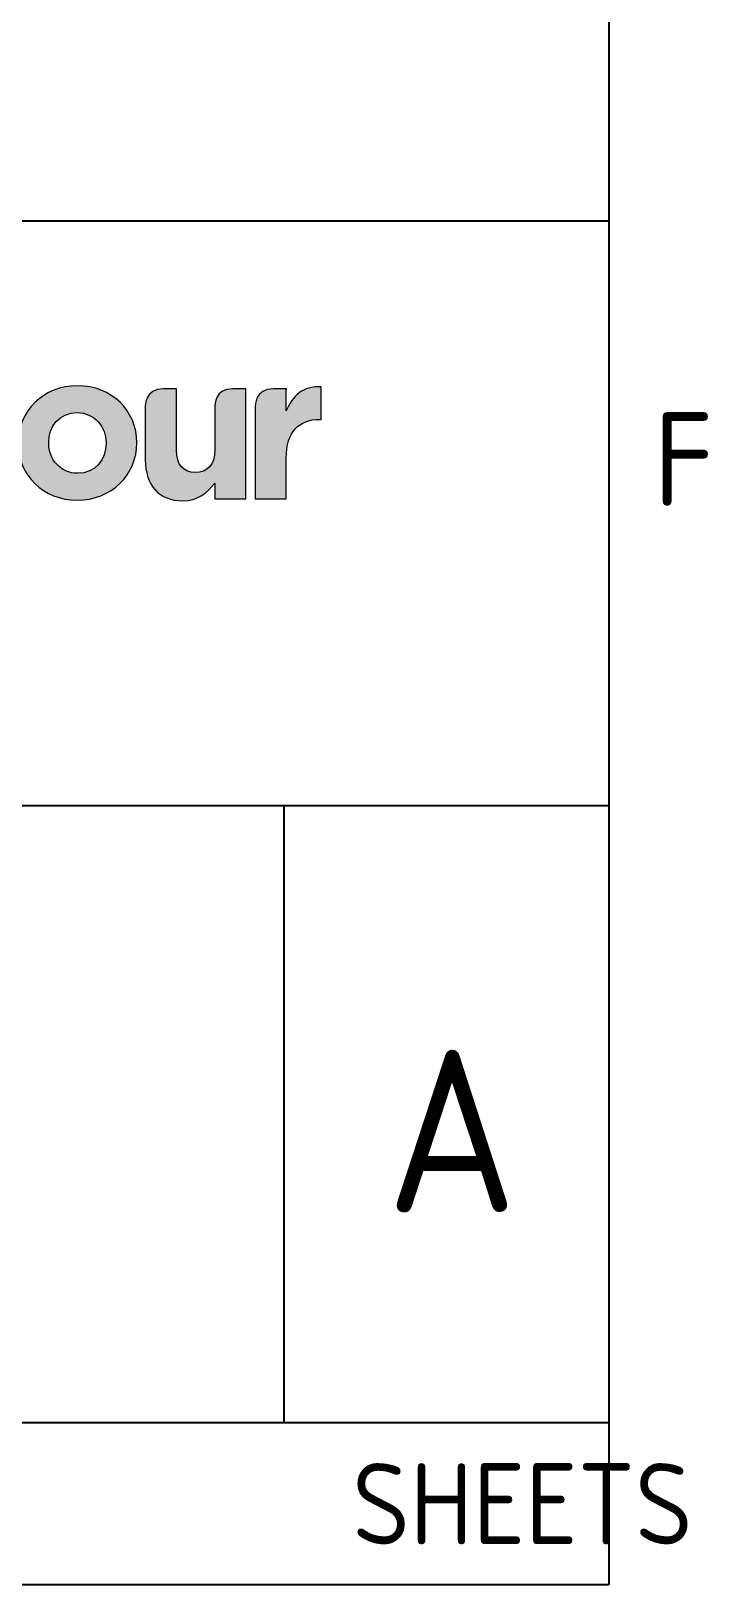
# Paper-space layout 'A2' of a CAD drawing. Header units: metres, sheet in millimetres. Extents: x -21 to 565, y 0 to 412.
# Drawn here: x 542.6 to 563.44, y 5 to 52.84 of the extents above; entities that cross this region are included whole.
import ezdxf
from ezdxf.enums import TextEntityAlignment as Align

# ---------------------------------------------------------------- set-up
doc = ezdxf.new("R2010")
doc.units = ezdxf.units.M
doc.layers.get('0').update_dxf_attribs({"color": 6})
doc.layers.add('Notes', color=7, linetype='Continuous')
doc.layers.add('SupportsUG_SP_EXT', color=7, linetype='Continuous')
doc.styles.add('iecISOCP', font='isocp.shx')
doc.styles.get("Standard").update_dxf_attribs({"font": 'arial.ttf'})

# ---------------------------------------------------------------- blocks, each defined once
blk = doc.blocks.new('EE_LOGO')
h = blk.add_hatch(color=7)
edge = h.paths.add_edge_path(flags=16)
edge.add_spline(control_points=[(19.518, 2.158), (19.518, 2.657), (19.157, 3.092), (18.627, 3.092), (18.078, 3.092), (17.749, 2.669), (17.749, 2.171), (17.749, 2.171), (17.749, 2.158), (17.749, 2.158), (17.749, 1.659), (18.109, 1.223), (18.64, 1.223), (19.189, 1.223), (19.518, 1.646), (19.518, 2.145), (19.518, 2.145), (19.518, 2.158), (19.518, 2.158)], knot_values=[0, 0, 0, 0, 1, 1, 1, 2, 2, 2, 3, 3, 3, 4, 4, 4, 5, 5, 5, 6, 6, 6, 6], degree=3, periodic=0)
edge = h.paths.add_edge_path()
edge.add_spline(control_points=[(18.627, 0.396), (17.579, 0.396), (16.802, 1.173), (16.802, 2.145), (16.802, 2.145), (16.802, 2.158), (16.802, 2.158), (16.802, 3.13), (17.585, 3.92), (18.64, 3.92), (19.688, 3.92), (20.465, 3.143), (20.465, 2.171), (20.465, 2.171), (20.465, 2.158), (20.465, 2.158), (20.465, 1.185), (19.682, 0.396), (18.627, 0.396)], knot_values=[0, 0, 0, 0, 1, 1, 1, 2, 2, 2, 3, 3, 3, 4, 4, 4, 5, 5, 5, 6, 6, 6, 6], degree=3, periodic=0)
h = blk.add_hatch(color=7)
edge = h.paths.add_edge_path()
edge.add_spline(control_points=[(26.094, 2.884), (25.456, 2.884), (25.065, 2.499), (25.065, 1.691), (25.065, 1.691), (25.065, 0.441), (25.065, 0.441), (25.065, 0.441), (24.105, 0.441), (24.105, 0.441), (24.105, 0.441), (24.105, 3.238), (24.105, 3.269), (24.105, 3.3), (24.103, 3.825), (24.662, 3.825), (25.221, 3.825), (25.065, 3.825), (25.065, 3.825), (25.065, 3.825), (25.065, 3.143), (25.065, 3.143), (25.261, 3.611), (25.576, 3.914), (26.144, 3.889), (26.144, 3.889), (26.144, 2.884), (26.144, 2.884), (26.144, 2.884), (26.094, 2.884), (26.094, 2.884)], knot_values=[0, 0, 0, 0, 1, 1, 1, 2, 2, 2, 3, 3, 3, 4, 4, 4, 5, 5, 5, 6, 6, 6, 7, 7, 7, 8, 8, 8, 9, 9, 9, 10, 10, 10, 10], degree=3, periodic=0)
h = blk.add_hatch(color=7)
edge = h.paths.add_edge_path()
edge.add_spline(control_points=[(22.864, 0.44), (22.864, 0.44), (22.864, 0.92), (22.864, 0.92), (22.643, 0.636), (22.359, 0.377), (21.872, 0.377), (21.146, 0.377), (20.723, 0.857), (20.723, 1.633), (20.723, 1.633), (20.723, 3.221), (20.723, 3.269), (20.723, 3.317), (20.719, 3.825), (21.276, 3.825), (21.683, 3.825), (21.683, 3.825), (21.683, 3.825), (21.683, 3.825), (21.683, 1.937), (21.683, 1.937), (21.683, 1.482), (21.898, 1.248), (22.264, 1.248), (22.63, 1.248), (22.864, 1.482), (22.864, 1.937), (22.864, 1.937), (22.864, 3.204), (22.864, 3.27), (22.864, 3.338), (22.87, 3.825), (23.421, 3.825), (23.824, 3.825), (23.824, 3.825), (23.824, 3.825), (23.824, 3.825), (23.824, 0.44), (23.824, 0.44), (23.824, 0.44), (22.864, 0.44), (22.864, 0.44)], knot_values=[0, 0, 0, 0, 1, 1, 1, 2, 2, 2, 3, 3, 3, 4, 4, 4, 5, 5, 5, 6, 6, 6, 7, 7, 7, 8, 8, 8, 9, 9, 9, 10, 10, 10, 11, 11, 11, 12, 12, 12, 13, 13, 13, 14, 14, 14, 14], degree=3, periodic=0)
at = {"color": 7, "lineweight": 0}
for points, knots in [([(18.627, 0.396), (17.579, 0.396), (16.802, 1.173), (16.802, 2.145), (16.802, 2.145), (16.802, 2.158), (16.802, 2.158), (16.802, 3.13), (17.585, 3.92), (18.64, 3.92), (19.688, 3.92), (20.465, 3.143), (20.465, 2.171), (20.465, 2.171), (20.465, 2.158), (20.465, 2.158), (20.465, 1.185), (19.682, 0.396), (18.627, 0.396)], [0, 0, 0, 0, 1, 1, 1, 2, 2, 2, 3, 3, 3, 4, 4, 4, 5, 5, 5, 6, 6, 6, 6]), ([(26.094, 2.884), (25.456, 2.884), (25.065, 2.499), (25.065, 1.691), (25.065, 1.691), (25.065, 0.441), (25.065, 0.441), (25.065, 0.441), (24.105, 0.441), (24.105, 0.441), (24.105, 0.441), (24.105, 3.238), (24.105, 3.269), (24.105, 3.3), (24.103, 3.825), (24.662, 3.825), (25.221, 3.825), (25.065, 3.825), (25.065, 3.825), (25.065, 3.825), (25.065, 3.143), (25.065, 3.143), (25.261, 3.611), (25.576, 3.914), (26.144, 3.889), (26.144, 3.889), (26.144, 2.884), (26.144, 2.884), (26.144, 2.884), (26.094, 2.884), (26.094, 2.884)], [0, 0, 0, 0, 1, 1, 1, 2, 2, 2, 3, 3, 3, 4, 4, 4, 5, 5, 5, 6, 6, 6, 7, 7, 7, 8, 8, 8, 9, 9, 9, 10, 10, 10, 10]), ([(22.864, 0.44), (22.864, 0.44), (22.864, 0.92), (22.864, 0.92), (22.643, 0.636), (22.359, 0.377), (21.872, 0.377), (21.146, 0.377), (20.723, 0.857), (20.723, 1.633), (20.723, 1.633), (20.723, 3.221), (20.723, 3.269), (20.723, 3.317), (20.719, 3.825), (21.276, 3.825), (21.683, 3.825), (21.683, 3.825), (21.683, 3.825), (21.683, 3.825), (21.683, 1.937), (21.683, 1.937), (21.683, 1.482), (21.898, 1.248), (22.264, 1.248), (22.63, 1.248), (22.864, 1.482), (22.864, 1.937), (22.864, 1.937), (22.864, 3.204), (22.864, 3.27), (22.864, 3.338), (22.87, 3.825), (23.421, 3.825), (23.824, 3.825), (23.824, 3.825), (23.824, 3.825), (23.824, 3.825), (23.824, 0.44), (23.824, 0.44), (23.824, 0.44), (22.864, 0.44), (22.864, 0.44)], [0, 0, 0, 0, 1, 1, 1, 2, 2, 2, 3, 3, 3, 4, 4, 4, 5, 5, 5, 6, 6, 6, 7, 7, 7, 8, 8, 8, 9, 9, 9, 10, 10, 10, 11, 11, 11, 12, 12, 12, 13, 13, 13, 14, 14, 14, 14]), ([(19.518, 2.158), (19.518, 2.657), (19.157, 3.092), (18.627, 3.092), (18.078, 3.092), (17.749, 2.669), (17.749, 2.171), (17.749, 2.171), (17.749, 2.158), (17.749, 2.158), (17.749, 1.659), (18.109, 1.223), (18.64, 1.223), (19.189, 1.223), (19.518, 1.646), (19.518, 2.145), (19.518, 2.145), (19.518, 2.158), (19.518, 2.158)], [0, 0, 0, 0, 1, 1, 1, 2, 2, 2, 3, 3, 3, 4, 4, 4, 5, 5, 5, 6, 6, 6, 6])]:
    blk.add_open_spline(points, degree=3, knots=knots, dxfattribs=at)
blk = doc.blocks.new('A2_FRAME_TITLE')
at = {"layer": 'Notes', "color": 3}
for p, q in [((581.394, 407.423), (581.394, 5)), ((511.394, 29), (581.394, 29)), ((571.394, 10), (571.394, 29)), ((527.394, 10), (581.394, 10)), ((581.394, 5), (142.225, 5))]:
    blk.add_line(p, q, dxfattribs=at)
at = {"layer": 'Notes', "color": 3, "linetype": 'Continuous'}
blk.add_line((187.338, 47), (581.394, 47), dxfattribs=at)
blk.add_blockref('EE_LOGO', (546.394, 38))
blk.add_attdef('DRAFT_NUM', (24.443, 23.491), '', height=2.8, rotation=90)
at = {"layer": 'Notes', "color": 7, "style": 'iecISOCP'}
blk.add_text('F', height=2.88, dxfattribs=at).set_placement((582.772, 39.659), align=Align.MIDDLE_LEFT)
blk.add_text('SHEET No          OF            SHEETS', height=2.5, dxfattribs=at).set_placement((554.394, 7.5), align=Align.MIDDLE_CENTER)
at = {"layer": 'Notes', "color": 7, "style": 'iecISOCP', "flags": 8}
blk.add_attdef('VERSION_NO', text='', height=2.5, rotation=90, dxfattribs=at).set_placement((154.946, 42.839), align=Align.MIDDLE_CENTER)
at = {"layer": 'Notes', "color": 7, "style": 'iecISOCP'}
for tag, p in [('CAP_NO', (274.435, 43.022)), ('IE_NUM', (274.435, 37.376)), ('GEN_WO', (217.741, 31.201)), ('HV_SWITCH', (274.435, 31.201)), ('OH_WO', (217.741, 25.104)), ('UBD_REF', (274.435, 25.104)), ('UG_WO', (217.741, 19.495)), ('GIS_MAP_No', (274.435, 19.495)), ('SUB_WO', (217.741, 13.642)), ('HV_OP_DIAG', (274.435, 13.642)), ('LGA', (274.435, 7.057))]:
    blk.add_attdef(tag, p, '', height=2.5, dxfattribs=at)
at = {"layer": 'Notes', "color": 2, "style": 'iecISOCP'}
for tag, p in [('T1', (441.714, 33.552)), ('T2', (441.714, 28.433)), ('T3', (441.714, 23.006)), ('T4', (441.401, 17.777)), ('T5', (441.401, 12.35)), ('T6', (441.401, 7.088))]:
    blk.add_attdef(tag, text='', height=3.5, dxfattribs=at).set_placement(p, align=Align.CENTER)
at = {"layer": 'Notes', "color": 7, "style": 'iecISOCP'}
for tag, p in [('scale', (324.783, 31.976)), ('DRAWN', (324.783, 24.312)), ('DATE', (324.783, 16.262)), ('DESIGN', (362.644, 8.287)), ('CHD', (324.783, 7.754))]:
    blk.add_attdef(tag, text='', height=2.5, dxfattribs=at).set_placement(p, align=Align.CENTER)
at = {"layer": 'Notes', "color": 4, "style": 'iecISOCP'}
blk.add_attdef('NUM', text='', height=7, dxfattribs=at).set_placement((549.936, 16.477), align=Align.CENTER)
at = {"layer": 'Notes', "color": 1, "style": 'iecISOCP'}
blk.add_attdef('REV', text='', height=5, dxfattribs=at).set_placement((576.559, 16.477), align=Align.CENTER)
at = {"layer": 'Notes', "color": 7, "style": 'iecISOCP'}
for tag, p in [('NS', (548.071, 7.5)), ('SHTS', (562.677, 7.5))]:
    blk.add_attdef(tag, text='', height=2.5, dxfattribs=at).set_placement(p, align=Align.MIDDLE)
at = {"layer": 'Notes', "style": 'iecISOCP'}
blk.add_attdef('ExportID', (4.992, 1.619), '', height=2.5, dxfattribs=at)
at = {"layer": 'Notes', "style": 'iecISOCP', "flags": 1}
for tag, p in [('ExportUserName', (104.823, -7.688)), ('ProjectNumber', (23.011, -7.976)), ('DrawingNumber', (42.024, -7.976)), ('GIS_SUCCESS', (157.539, -7.976)), ('CAD_SUCCESS', (175.975, -7.976)), ('ExportAreaOfInterest', (260.419, -7.823)), ('ProjectType', (6.304, -8.264)), ('ProjectDescription', (60.748, -8.264)), ('ExportDate', (86.989, -8.341)), ('DesignerCompanyName', (128.156, -8.264)), ('Comments', (223.32, -8.341)), ('ExportCategories', (243.096, -8.341))]:
    blk.add_attdef(tag, p, '', height=1, dxfattribs=at)
at = {"layer": 'Notes', "color": 7, "style": 'iecISOCP', "flags": 1}
blk.add_attdef('DEPOTCODE', (200.334, -8.341), '', height=1, dxfattribs=at)

psp = doc.layouts.new('A2')

# ---------------------------------------------------------------- block references
at = {"layer": 'SupportsUG_SP_EXT'}
ref = psp.add_blockref('A2_FRAME_TITLE', (-21.005, 0), dxfattribs=at)
ref.add_attrib('REV', 'A', dxfattribs={"layer": 'Notes', "color": 1, "height": 5, "style": 'iecISOCP'}).set_placement((555.554, 16.477), align=Align.CENTER)

doc.saveas('drawing.dxf')
